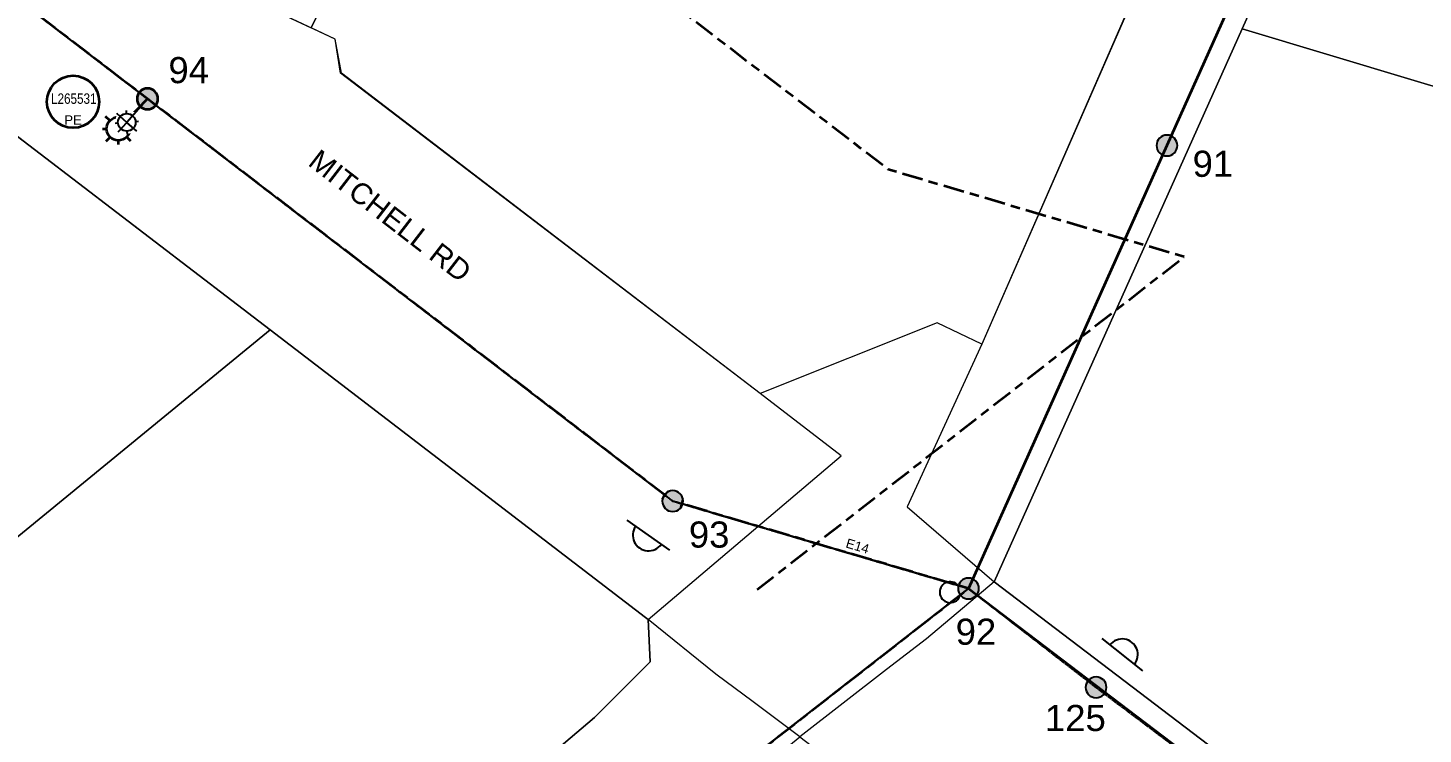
# Model space of a CAD drawing. Header units: metres. Extents: x 301573 to 309518, y 6281168 to 6284857.
# Drawn here: x 302623.2 to 302890.3, y 6282337.6 to 6282472.7 of the extents above; entities that cross this region are included whole.
import ezdxf
from ezdxf.enums import TextEntityAlignment as Align

# ---------------------------------------------------------------- set-up
doc = ezdxf.new("R2010")
doc.units = ezdxf.units.M
for name, pattern in [('Cable Exist OH', [1, 1, 0]), ('Cable Exist UG', [8.2, 4, -1.2, 1.8, -1.2]), ('Dash', [5, 3, -2]), ('DOT', [6.35, 0, -6.35])]:
    doc.linetypes.add(name, pattern=pattern)
doc.layers.get('0').update_dxf_attribs({"color": 6})
for name, color, linetype, lineweight in [('_User_HV_Exist', 1, 'Continuous', 35), ('_User_LV_Exist', 5, 'Continuous', 35), ('_User_SL_Exist', 4, 'Continuous', 35), ('Cadastre Developer_SP_NEW', 70, 'Continuous', 15), ('Cadastre Land Parcels_SP_EXT', 95, 'Continuous', 15), ('Cadastre Road Names_SP_HV_LV_SL_EXT', 7, 'Continuous', 15), ('Cadastre Roads_SP_EXT', 46, 'Continuous', 15), ('Cadastre Roads_SP_NEW', 42, 'Continuous', 15), ('Mains_HV_EXT', 13, 'Continuous', 25), ('Mains_LV_EXT', 163, 'Continuous', 25)]:
    doc.layers.add(name, color=color, linetype=linetype, lineweight=lineweight)
for name, color, linetype in [('Equip_SP_HV_EXT', 7, 'Continuous'), ('Equip_SP_SL_EXT', 7, 'Continuous'), ('Equip_SP_SL_NEW', 2, 'Continuous'), ('OH_Details_SP_MISC', 7, 'Continuous'), ('SupportsOH_SP_TR_HV_LV_SL_EXT', 7, 'Continuous')]:
    doc.layers.add(name, color=color, linetype=linetype)
doc.styles.add('POLE_LABEL', font='arial.ttf', dxfattribs={"height": 2})
doc.styles.add('SL_LABEL', font='arial.ttf', dxfattribs={"height": 2})
doc.styles.get("Standard").update_dxf_attribs({"font": 'arial.ttf'})

# ---------------------------------------------------------------- blocks, each defined once
blk = doc.blocks.new('POLE_EXT')
blk.add_hatch(color=256).paths.add_polyline_path([(-1, 0, 1), (1, 0, 1)])
blk.add_lwpolyline([(-1, 0, 1), (1, 0, 1)], format="xyb", close=True)
at = {"flags": 8}
blk.add_attdef('pNumber', text='', height=2, dxfattribs=at).set_placement((3, 2.5), align=Align.MIDDLE_CENTER)
at = {"style": 'POLE_LABEL', "flags": 9}
for tag, p in [('STRUCTURE_PLANT_NUMBER', (1.35, 0.03)), ('STREET_CODE', (1.35, -0.2))]:
    blk.add_attdef(tag, text='', height=0.2, dxfattribs=at).set_placement(p, align=Align.MIDDLE_LEFT)
at = {"flags": 9}
for tag, p in [('OWNED_BY', (1.35, -0.4)), ('SPECIAL_USE', (1.35, -0.8)), ('STATE', (1.35, -1)), ('cLV', (1.35, -1.4)), ('PARENT', (1.35, -0.6)), ('USAGE', (1.35, -1.2)), ('hDepth', (1.35, -1.6)), ('hDia', (1.35, -1.8)), ('cHV', (1.35, -2)), ('LBRACKET', (1.35, -2.2)), ('LExisting', (1.35, -2.4)), ('LANTNUMBER', (1.35, -2.6)), ('cLinedev', (1.35, -3.4)), ('pExisting', (1.35, -3.8)), ('LOther', (1.35, -2.8)), ('LRemove', (1.35, -3)), ('LEGEND', (1.35, -3.2)), ('LOCATION', (1.35, -3.6)), ('PFNUMBER', (1.35, -4)), ('pFooting', (1.35, -4.4)), ('pNew', (1.35, -4.6)), ('pRelocate', (1.35, -5)), ('pRemove', (1.35, -5.2)), ('pReplace', (1.35, -5.4)), ('NEWPFNUMBER', (1.35, -4.2)), ('pStay', (1.35, -5.6)), ('pType', (1.35, -5.8)), ('cspan', (1.35, -6)), ('STREETNAME', (1.35, -6.2)), ('SUBURB', (1.35, -6.4)), ('NOTES', (1.35, -6.6)), ('OPERATED_BY', (1.36, -7.01)), ('MAINTAINED_BY', (1.36, -6.81))]:
    blk.add_attdef(tag, text='', height=0.2, dxfattribs=at).set_placement(p, align=Align.MIDDLE_LEFT)
at = {"flags": 1}
blk.add_attdef('Z', (1.35, -7.33), '', height=0.2, dxfattribs=at)
blk = doc.blocks.new('*U210')
at = {"layer": 'Equip_SP_HV_EXT'}
blk.add_line((2.47, -4.02), (-2.53, -3.98), dxfattribs=at)
blk.add_arc((-0.03, -4), 1.5, 179.5178, 359.5178, dxfattribs=at)
at = {"layer": 'Equip_SP_HV_EXT', "width": 0.9, "flags": 8}
blk.add_attdef('ASSET_NUM', text='', height=2, rotation=270, dxfattribs=at).set_placement((9.5, 0), align=Align.MIDDLE_CENTER)
at = {"layer": 'Equip_SP_HV_EXT'}
for tag, flags, p in [('ACTUAL_STATUS', 9, (0, 1.55)), ('STREET_CODE', 9, (0, 1.75)), ('CONSTRUCTED_VOLTAGE', 9, (0, 1.35)), ('NO_PHASES', 9, (0, 1.15)), ('OPERATING_VOLTAGE', 9, (0, 0.95)), ('ORIENTATION', 9, (0, 0.75)), ('OWNED_BY', 9, (0, 0.55)), ('OPERATED_BY', 9, (0, 0.35)), ('MAINTAINED_BY', 9, (0, 0.15)), ('STATE', 9, (0, -0.05)), ('SWITCH_TYPE', 9, (0, -0.25)), ('USAGE', 9, (0, -0.45)), ('LEGEND', 9, (0, -0.65)), ('LOCATION', 9, (0, -0.85)), ('STREETNAME', 9, (0, -1.05)), ('SUBURB', 9, (0, -1.25)), ('Z', 1, (0, -1.85)), ('NOTES', 9, (0, -1.45)), ('LABEL_ALIGNMENT', 9, (0, -1.65))]:
    blk.add_attdef(tag, text='', height=0.1, dxfattribs=dict(at, flags=flags)).set_placement(p, align=Align.MIDDLE_LEFT)
blk = doc.blocks.new('*U211')
at = {"layer": 'Equip_SP_HV_EXT'}
blk.add_line((-1.09, 4.59), (3.65, 2.99), dxfattribs=at)
blk.add_arc((1.28, 3.79), 1.5, 341.3431, 161.3431, dxfattribs=at)
at = {"layer": 'Equip_SP_HV_EXT', "width": 0.9, "flags": 8}
blk.add_attdef('ASSET_NUM', text='', height=2, rotation=270, dxfattribs=at).set_placement((9.5, 0), align=Align.MIDDLE_CENTER)
at = {"layer": 'Equip_SP_HV_EXT'}
for tag, flags, p in [('ACTUAL_STATUS', 9, (0, 1.55)), ('STREET_CODE', 9, (0, 1.75)), ('CONSTRUCTED_VOLTAGE', 9, (0, 1.35)), ('NO_PHASES', 9, (0, 1.15)), ('OPERATING_VOLTAGE', 9, (0, 0.95)), ('ORIENTATION', 9, (0, 0.75)), ('OWNED_BY', 9, (0, 0.55)), ('OPERATED_BY', 9, (0, 0.35)), ('MAINTAINED_BY', 9, (0, 0.15)), ('STATE', 9, (0, -0.05)), ('SWITCH_TYPE', 9, (0, -0.25)), ('USAGE', 9, (0, -0.45)), ('LEGEND', 9, (0, -0.65)), ('LOCATION', 9, (0, -0.85)), ('STREETNAME', 9, (0, -1.05)), ('SUBURB', 9, (0, -1.25)), ('Z', 1, (0, -1.85)), ('NOTES', 9, (0, -1.45)), ('LABEL_ALIGNMENT', 9, (0, -1.65))]:
    blk.add_attdef(tag, text='', height=0.1, dxfattribs=dict(at, flags=flags)).set_placement(p, align=Align.MIDDLE_LEFT)
blk = doc.blocks.new('End Shackle_EXT')
blk.add_wipeout([(0, 0.25), (1.81, 0.25), (1.82, -0.25), (0, -0.25)])
blk.add_line((1.81, -1), (1.81, 1))
at = {"flags": 1}
blk.add_attdef('Z', (0, 0), '', height=0.2, dxfattribs=at)
at = {"flags": 9}
for tag, p in [('CONNECTOR_TYPE', (0, 0)), ('CONSTRUCTED_VOLTAGE', (0, -0.2)), ('OPERATING_VOLTAGE', (0, -0.6)), ('ORIENTATION', (0, -0.8)), ('OWNED_BY', (0, -1)), ('STATE', (0, -1.2)), ('NO_PHASES', (0, -0.4)), ('USAGE', (0, -1.4)), ('NOTES', (0, -1.6))]:
    blk.add_attdef(tag, text='', height=0.2, dxfattribs=at).set_placement(p, align=Align.MIDDLE_LEFT)
blk = doc.blocks.new('*U280')
at = {"flags": 9}
for tag, p in [('LANTNUMBER', (-1.4, 2.6)), ('LOUTREACH', (-1.4, 2.2)), ('LOUTREACHVOCAB', (-1.4, 2)), ('LRATECODE', (-1.4, 1.8)), ('LREMOVE', (-1.4, 1.6)), ('LREPLACE', (-1.4, 1.4)), ('LTYPE', (-1.4, 1.2)), ('LTYPEVOCAB', (-1.4, 1)), ('LEGEND', (-1.4, 0.8)), ('SUBURB', (-1.4, 0.6)), ('STREETNAME', (-1.4, 0.4)), ('LOCATION', (-1.4, 0.2)), ('LNEW', (-6.4, 0)), ('LMASTVOCAB', (-6.2, 0)), ('LMAST', (-6, 0)), ('LLAMPVOCAB', (-5.8, 0)), ('LLAMP', (-5.6, 0)), ('LEXIST', (-5.4, 0)), ('LCHARGE3PERCENT', (-5.2, 0)), ('LCHARGE3', (-5, 0)), ('LCHARGE2PERCENT', (-4.8, 0)), ('LCHARGE2', (-4.6, 0)), ('LCHARGE1PERCENT', (-4.4, 0)), ('LCHARGE1', (-4.2, 0)), ('LCATEGORY', (-4, 0)), ('LBRACKETVOCAB', (-3.8, 0)), ('LBRACKET', (-3.6, 0)), ('LKINGHEIGHT', (-3.4, 0)), ('CREPLACE', (-3.2, 0)), ('CREMOVE', (-3, 0)), ('CNUMBER', (-2.8, 0)), ('CNEW', (-2.6, 0)), ('CEXIST', (-2.4, 0)), ('USAGE', (-2.2, 0)), ('STATE', (-2, 0)), ('OWNED_BY', (-1.8, 0)), ('ORIENTATION', (-1.6, 0)), ('OPERATING_VOLTAGE', (-1.4, 0)), ('MAINTAINED_BY', (-1.4, -0.66)), ('NOTES', (-1.4, 0)), ('NO_PHASES', (-1.2, 0)), ('LANTERN_TYPE', (-1, 0)), ('LANTERN_PURPOSE', (-0.8, 0)), ('CONTROL_TYPE', (-0.6, 0)), ('CONSTRUCTED_VOLTAGE', (-0.4, 0))]:
    blk.add_attdef(tag, text='', height=0.2, rotation=270, dxfattribs=at).set_placement(p, align=Align.MIDDLE_LEFT)
at = {"style": 'SL_LABEL', "flags": 8}
blk.add_attdef('ASSET_NUM', text='', height=1, dxfattribs=at).set_placement((7, 1), align=Align.MIDDLE_LEFT)
for tag, p, height, flags in [('OPERATED_BY', (-1.4, -0.41), 0.2, 9), ('Z', (0, 0), 0.001, 1)]:
    blk.add_attdef(tag, p, '', height=height, rotation=270, dxfattribs=dict(flags=flags))
at = {"style": 'SL_LABEL', "flags": 9}
blk.add_attdef('STREET_CODE', text='', height=0.001, rotation=270, dxfattribs=at).set_placement((0, 0), align=Align.MIDDLE_LEFT)
at = {"flags": 8}
blk.add_attdef('LNUMBER', text='', height=1, dxfattribs=at).set_placement((7, -1), align=Align.MIDDLE_LEFT)
blk.add_wipeout([(-7.66, 5.79), (-7.98, 6.98), (-7.69, 8.18), (-6.5, 8.5), (-5.3, 8.21), (-4.98, 7.02), (-5.27, 5.82), (-6.46, 5.5)])
for p, q in [((-3.69, 9.86), (-5.69, 7.8)), ((-7.29, 7.79), (-7.69, 8.18)), ((-6.5, 8.5), (-6.49, 8.12)), ((-7.98, 6.98), (-7.61, 6.99)), ((-4.98, 7.02), (-5.36, 7.01)), ((-7.27, 6.19), (-7.66, 5.79)), ((-6.46, 5.5), (-6.47, 5.87)), ((-5.27, 5.82), (-5.68, 6.21))]:
    blk.add_line(p, q)
blk.add_circle((-6.48, 7), 1.12)
blk = doc.blocks.new('*U190')
at = {"ltscale": 0.1}
blk.add_circle((0, 0), 5, dxfattribs=at)
at = {"insert": (0, -2.6), "char_height": 1.8, "attachment_point": 2}
blk.add_mtext('PE', dxfattribs=at)
at = {"width": 0.8}
blk.add_attdef('SNUMBER', text='', height=1.8, dxfattribs=at).set_placement((0, 0.5), align=Align.CENTER)
at = {"flags": 1}
blk.add_attdef('Z', (0, 0), '', height=0.2, dxfattribs=at)
at = {"width": 0.8}
blk.add_attdef('CNUMBER', text='', height=1.8, dxfattribs=at).set_placement((0, -0.25), align=Align.TOP_CENTER)
blk = doc.blocks.new('*U250')
at = {"flags": 9}
for tag, p in [('LRATECODE', (-7.4, 0)), ('LOUTREACHVOCAB', (-7.2, 0)), ('LOUTREACH', (-7, 0)), ('LANTNUMBER', (-6.6, 0)), ('LNEW', (-6.4, 0)), ('LMASTVOCAB', (-6.2, 0)), ('LMAST', (-6, 0)), ('LLAMPVOCAB', (-5.8, 0)), ('LLAMP', (-5.6, 0)), ('LEXIST', (-5.4, 0)), ('LCHARGE3PERCENT', (-5.2, 0)), ('LCHARGE3', (-5, 0)), ('LCHARGE2PERCENT', (-4.8, 0)), ('LCHARGE2', (-4.6, 0)), ('LCHARGE1PERCENT', (-4.4, 0)), ('LCHARGE1', (-4.2, 0)), ('LCATEGORY', (-4, 0)), ('LBRACKETVOCAB', (-3.8, 0)), ('LBRACKET', (-3.6, 0)), ('LKINGHEIGHT', (-3.4, 0)), ('CREPLACE', (-3.2, 0)), ('CREMOVE', (-3, 0)), ('CNUMBER', (-2.8, 0)), ('CNEW', (-2.6, 0)), ('CEXIST', (-2.4, 0)), ('USAGE', (-2.2, 0)), ('STATE', (-2, 0)), ('OWNED_BY', (-1.8, 0)), ('ORIENTATION', (-1.6, 0)), ('OPERATING_VOLTAGE', (-1.4, 0)), ('NO_PHASES', (-1.2, 0)), ('LANTERN_TYPE', (-1, 0)), ('LANTERN_PURPOSE', (-0.8, 0)), ('CONTROL_TYPE', (-0.6, 0)), ('CONSTRUCTED_VOLTAGE', (-0.4, 0))]:
    blk.add_attdef(tag, text='', height=0.001, rotation=270, dxfattribs=at).set_placement(p, align=Align.MIDDLE_LEFT)
at = {"style": 'SL_LABEL', "flags": 9}
blk.add_attdef('STREET_CODE', text='', height=0.001, rotation=270, dxfattribs=at).set_placement((0, 0), align=Align.MIDDLE_LEFT)
at = {"flags": 1}
blk.add_attdef('Z', (0, 0), '', height=0.001, rotation=270, dxfattribs=at)
at = {"width": 0.9}
blk.add_attdef('LNUMBER', text='', height=1, dxfattribs=at).set_placement((7, -1), align=Align.MIDDLE_LEFT)
at = {"flags": 9}
for tag, p in [('LREMOVE', (0, -7.6)), ('LREPLACE', (0, -7.8)), ('LTYPE', (0, -8)), ('LTYPEVOCAB', (0, -8.2)), ('LEGEND', (0, -8.4)), ('SUBURB', (0, -8.6)), ('STREETNAME', (0, -8.8)), ('LOCATION', (0, -9)), ('NOTES', (0, -9.2)), ('MAINTAINED_BY', (0, -9.86))]:
    blk.add_attdef(tag, text='', height=0.001, dxfattribs=at).set_placement(p, align=Align.MIDDLE_LEFT)
blk.add_attdef('OPERATED_BY', (0, -9.61), '', height=0.001, dxfattribs=at)
blk.add_wipeout([(-9.93, 5.77), (-10.31, 6.94), (-10.08, 8.15), (-8.9, 8.53), (-7.69, 8.3), (-7.31, 7.13), (-7.54, 5.92), (-8.72, 5.53)])
for p, q in [((-6.16, 10.03), (-8.81, 7.03)), ((-8.81, 7.03), (-10.08, 8.15)), ((-8.9, 8.53), (-8.88, 8.15)), ((-7.31, 7.13), (-7.69, 7.1)), ((-10.31, 6.94), (-9.93, 6.96)), ((-8.81, 7.03), (-9.93, 5.77)), ((-7.54, 5.92), (-8.81, 7.03)), ((-8.72, 5.53), (-8.74, 5.91))]:
    blk.add_line(p, q)
blk.add_circle((-8.81, 7.03), 1.12)

msp = doc.modelspace()

# ---------------------------------------------------------------- linework, layer by layer
at = {"layer": '_User_HV_Exist', "linetype": 'Continuous', "flags": 128}
msp.add_lwpolyline([(303090.412, 6282805.579), (303054.011, 6282751.9), (302984.267, 6282683.129), (302921.167, 6282628.654), (302897.856, 6282576.648), (302873.649, 6282522.553), (302841.231, 6282450.227), (302803.232, 6282365.445), (302869.384, 6282315.181), (302918.543, 6282302.547)], dxfattribs=at)
at = {"layer": '_User_LV_Exist', "linetype": 'Cable Exist UG', "flags": 128}
msp.add_lwpolyline([(302762.756, 6282365.241), (302844.504, 6282428.907), (302787.884, 6282445.646), (302687.353, 6282522.623), (302648.687, 6282552.229)], dxfattribs=at)
at = {"layer": 'Cadastre Developer_SP_NEW'}
for p, q in [((302677.431, 6282472.736), (302743.075, 6282605.049)), ((302875.842, 6282572.73), (302805.788, 6282412.192)), ((302682.036, 6282470.567), (302677.431, 6282472.736)), ((302683.027, 6282464.055), (302682.036, 6282470.567)), ((302763.383, 6282402.775), (302683.027, 6282464.055)), ((302797.22, 6282416.318), (302763.383, 6282402.775)), ((302805.788, 6282412.192), (302797.22, 6282416.318))]:
    msp.add_line(p, q, dxfattribs=at)
at = {"layer": 'Cadastre Land Parcels_SP_EXT', "linetype": 'Continuous'}
for points in [[(303129.929, 6282507.291), (302900.013, 6282571.583), (302886.931, 6282542.398), (302855.617, 6282472.532), (302888.566, 6282462.69), (303067.691, 6282409.181), (303003.144, 6282284.927), (303013.088, 6282282.371), (303129.929, 6282507.291)], [(302888.566, 6282462.69), (302855.617, 6282472.532), (302808.183, 6282366.701), (302871.163, 6282318.847), (302891.626, 6282313.588), (302978.182, 6282291.342), (303003.144, 6282284.927), (303067.691, 6282409.181), (302888.566, 6282462.69)], [(302694.948, 6282309.65), (302701.95, 6282315.584), (302731.624, 6282340.733), (302742.334, 6282351.407), (302741.895, 6282359.523), (302741.41, 6282359.913), (302669.533, 6282414.947), (302497.554, 6282274.057), (302524.2, 6282241.537), (302582.385, 6282255.981), (302596.527, 6282267.559), (302615.429, 6282243.416), (302694.948, 6282309.65)]]:
    msp.add_lwpolyline(points, close=True, dxfattribs=at)
at = {"layer": 'Cadastre Roads_SP_EXT', "linetype": 'Continuous'}
msp.add_lwpolyline([(302956.285, 6282684.511), (302906.04, 6282641.934), (302882.482, 6282587.522), (302805.788, 6282412.192), (302791.509, 6282381.094), (302800.783, 6282373.089), (302808.183, 6282366.701), (302855.617, 6282472.532), (302886.931, 6282542.398), (302900.013, 6282571.583), (302924.229, 6282625.612), (302924.455, 6282626.117), (302969.206, 6282664.751)], dxfattribs=at)
for points in [[(302965.686, 6282245.263), (302973.173, 6282271.854), (302978.182, 6282291.342), (302891.626, 6282313.588), (302871.163, 6282318.847), (302808.183, 6282366.701), (302795.203, 6282355.848), (302787.544, 6282349.927), (302770.93, 6282337.081), (302892.007, 6282244.358), (302952.407, 6282198.1), (302965.686, 6282245.263)], [(302699.767, 6282278.784), (302770.93, 6282337.081), (302761.998, 6282343.763), (302754.885, 6282349.084), (302741.895, 6282359.523), (302742.334, 6282351.407), (302731.624, 6282340.733), (302701.95, 6282315.584), (302694.948, 6282309.65), (302615.429, 6282243.416), (302619.074, 6282238.76), (302604.934, 6282227.182), (302601.383, 6282231.717), (302544.411, 6282184.263), (302462.505, 6282116.041), (302408.009, 6282101.928), (302431.087, 6282082.378), (302436.473, 6282076.273), (302443.236, 6282068.603), (302473.489, 6282093.388), (302507.158, 6282120.974), (302571.085, 6282173.351), (302635.017, 6282225.733), (302699.767, 6282278.784)]]:
    msp.add_lwpolyline(points, close=True, dxfattribs=at)
at = {"layer": 'Cadastre Roads_SP_NEW', "linetype": 'Continuous', "flags": 128}
msp.add_lwpolyline([(302663.858, 6282479.129), (302677.431, 6282472.736), (302743.075, 6282605.049), (302763.537, 6282646.291, 0.064991), (302772.799, 6282673.266)], format="xyb", dxfattribs=at)
at = {"layer": 'Mains_HV_EXT', "linetype": 'Cable Exist OH'}
for points in [[(302803.232, 6282365.445), (302897.856, 6282576.648), (302921.167, 6282628.654), (302984.267, 6282683.129), (303054.011, 6282751.9), (303099.791, 6282819.418), (303138.422, 6282881.2)], [(302803.232, 6282365.445), (302721.484, 6282301.779), (302635.502, 6282231.612)], [(302827.665, 6282346.531), (302803.232, 6282365.445)], [(303018.443, 6282276.871), (302869.384, 6282315.181), (302827.665, 6282346.531)]]:
    msp.add_lwpolyline(points, dxfattribs=at)
at = {"layer": 'Mains_LV_EXT', "linetype": 'Continuous'}
msp.add_lwpolyline([(302801.303, 6282365.977, 4.1822721), (302801.664, 6282364.203)], format="xyb", dxfattribs=at)
at = {"layer": 'Mains_LV_EXT', "linetype": 'Cable Exist OH'}
msp.add_lwpolyline([(302803.232, 6282365.445), (302721.484, 6282301.779)], dxfattribs=at)
at = {"layer": 'OH_Details_SP_MISC', "color": 30, "linetype": 'Continuous', "flags": 128}
msp.add_lwpolyline([(303094.134, 6282811.075), (303054.011, 6282751.9), (302984.267, 6282683.129), (302921.167, 6282628.654), (302897.856, 6282576.648), (302873.649, 6282522.553), (302841.231, 6282450.227), (302803.232, 6282365.445), (302869.384, 6282315.181), (302918.543, 6282302.547)], dxfattribs=at)

# ---------------------------------------------------------------- block references
at = {"layer": 'Equip_SP_HV_EXT', "xscale": 2, "yscale": 2, "zscale": 2}
for name, p, rotation in [('*U211', (302746.612, 6282382.185), 163.395898924767), ('*U210', (302827.665, 6282346.531), 141.8832434507361)]:
    msp.add_blockref(name, p, dxfattribs=dict(at, rotation=rotation))
at = {"layer": 'Equip_SP_SL_NEW', "linetype": 'Continuous', "xscale": 2, "yscale": 2, "zscale": 2}
msp.add_blockref('*U280', (302653.452, 6282439.442), dxfattribs=at)
at = {"layer": 'SupportsOH_SP_TR_HV_LV_SL_EXT'}
ref = msp.add_blockref('POLE_EXT', (302841.231, 6282450.227), dxfattribs=dict(at, xscale=2, yscale=2, zscale=2))
ref.add_attrib('ASSET_NUM', '91', dxfattribs={"layer": '0', "height": 5, "rotation": 0.05582, "style": 'POLE_LABEL'}).set_placement((302846.137, 6282449.233), align=Align.TOP_LEFT)
ref = msp.add_blockref('POLE_EXT', (302746.612, 6282382.185), dxfattribs=dict(at, xscale=2, yscale=2, zscale=2))
ref.add_attrib('ASSET_NUM', '93', dxfattribs={"layer": '0', "height": 5, "rotation": 359.96714, "style": 'POLE_LABEL'}).set_placement((302753.6, 6282378.278), align=Align.TOP_CENTER)
ref = msp.add_blockref('POLE_EXT', (302803.232, 6282365.445), dxfattribs=dict(at, xscale=2, yscale=2, zscale=2))
ref.add_attrib('ASSET_NUM', '92', dxfattribs={"layer": '0', "height": 5, "rotation": 359.97023, "style": 'POLE_LABEL'}).set_placement((302800.783, 6282353.186), align=Align.BOTTOM_LEFT)
ref = msp.add_blockref('POLE_EXT', (302827.665, 6282346.531), dxfattribs=dict(at, xscale=2, yscale=2, zscale=2))
ref.add_attrib('ASSET_NUM', '125', dxfattribs={"layer": '0', "height": 5, "rotation": 359.93282, "style": 'POLE_LABEL'}).set_placement((302823.705, 6282343.174), align=Align.TOP_CENTER)

# ---------------------------------------------------------------- texts
at = {"layer": 'Cadastre Road Names_SP_HV_LV_SL_EXT'}
msp.add_text('MITCHELL RD', height=4, rotation=322.298, dxfattribs=at).set_placement((302676.587, 6282446.592))
at = {"layer": 'Mains_LV_EXT'}
msp.add_text('E14', height=1.8, rotation=343.46815, dxfattribs=at).set_placement((302779.605, 6282373.346))

# ---------------------------------------------------------------- next in the draw order: linework, layer by layer
at = {"layer": '_User_LV_Exist', "color": 30, "linetype": 'Cable Exist UG', "flags": 128}
msp.add_lwpolyline([(302721.484, 6282301.779), (302803.232, 6282365.445), (302746.612, 6282382.185), (302646.081, 6282459.161), (302607.415, 6282488.767)], dxfattribs=at)

# ---------------------------------------------------------------- next in the draw order: block references
at = {"layer": '_User_LV_Exist', "linetype": 'Continuous', "xscale": 2, "yscale": 2, "zscale": 2}
msp.add_blockref('*U280', (302653.452, 6282439.442), dxfattribs=at)

# ---------------------------------------------------------------- next in the draw order: linework, layer by layer
at = {"layer": 'Cadastre Land Parcels_SP_EXT', "linetype": 'Continuous'}
msp.add_lwpolyline([(302669.533, 6282414.947), (302618.168, 6282454.281), (302497.736, 6282355.629), (302368.999, 6282250.173), (302420.506, 6282210.946), (302497.554, 6282274.057), (302669.533, 6282414.947)], close=True, dxfattribs=at)
at = {"layer": 'Cadastre Roads_SP_EXT', "linetype": 'Continuous'}
msp.add_lwpolyline([(302778.89, 6282390.821), (302763.383, 6282402.775), (302683.199, 6282464.095), (302682.036, 6282470.567), (302662.409, 6282479.811), (302660.063, 6282481.625), (302558.023, 6282559.824), (302552.664, 6282563.899), (302547.025, 6282567.991), (302532.87, 6282546.986), (302520.704, 6282528.931), (302567.162, 6282493.344), (302618.168, 6282454.282), (302669.533, 6282414.947), (302741.41, 6282359.913), (302741.895, 6282359.523), (302778.89, 6282390.821)], close=True, dxfattribs=at)

# ---------------------------------------------------------------- next in the draw order: block references
at = {"layer": '_User_LV_Exist'}
ref = msp.add_blockref('POLE_EXT', (302646.081, 6282459.161), dxfattribs=dict(at, xscale=2, yscale=2, zscale=2))
ref.add_attrib('ASSET_NUM', '94', dxfattribs={"layer": '0', "height": 5, "rotation": 359.94265, "style": 'POLE_LABEL'}).set_placement((302650.081, 6282460.661), align=Align.BOTTOM_LEFT)
at = {"layer": '_User_SL_Exist', "linetype": 'DOT', "ltscale": 10}
ref = msp.add_blockref('*U190', (302631.834, 6282458.606), dxfattribs=at)
ref.add_attrib('SNUMBER', 'L265531', dxfattribs={"layer": '0', "ltscale": 10, "height": 2, "width": 0.8}).set_placement((302631.973, 6282458.204), align=Align.CENTER)
at = {"layer": 'SupportsOH_SP_TR_HV_LV_SL_EXT', "xscale": 2, "yscale": 2, "zscale": 2}
msp.add_blockref('POLE_EXT', (302646.081, 6282459.161), dxfattribs=at)

# ---------------------------------------------------------------- next in the draw order: block references
at = {"layer": 'Mains_LV_EXT', "rotation": 142.6200813251197}
msp.add_blockref('End Shackle_EXT', (302746.612, 6282382.185), dxfattribs=at)

# ---------------------------------------------------------------- next in the draw order: block references
at = {"layer": 'Mains_LV_EXT', "rotation": 344.5816457695223}
msp.add_blockref('End Shackle_EXT', (302746.612, 6282382.185), dxfattribs=at)

# ---------------------------------------------------------------- next in the draw order: linework, layer by layer
at = {"layer": 'Mains_HV_EXT', "linetype": 'Cable Exist OH'}
for points in [[(302746.612, 6282382.185), (302453.873, 6282606.328)], [(302803.232, 6282365.445), (302746.612, 6282382.185)]]:
    msp.add_lwpolyline(points, dxfattribs=at)
at = {"layer": 'Mains_LV_EXT', "linetype": 'Cable Exist OH'}
for points in [[(302601.599, 6282493.22), (302601.6, 6282493.22), (302646.081, 6282459.161), (302746.612, 6282382.185)], [(302746.612, 6282382.185), (302803.232, 6282365.445)]]:
    msp.add_lwpolyline(points, dxfattribs=at)
at = {"layer": 'OH_Details_SP_MISC', "color": 30, "linetype": 'Continuous', "flags": 128}
msp.add_lwpolyline([(302721.484, 6282301.779), (302803.232, 6282365.445), (302746.612, 6282382.185), (302646.081, 6282459.161), (302607.415, 6282488.767)], dxfattribs=at)

# ---------------------------------------------------------------- next in the draw order: block references
at = {"layer": 'Equip_SP_SL_EXT', "linetype": 'Dash', "lineweight": 50, "xscale": 1.5, "yscale": 1.5, "zscale": 1.5}
msp.add_blockref('*U250', (302655.328, 6282444.113), dxfattribs=at)

doc.saveas('drawing.dxf')
